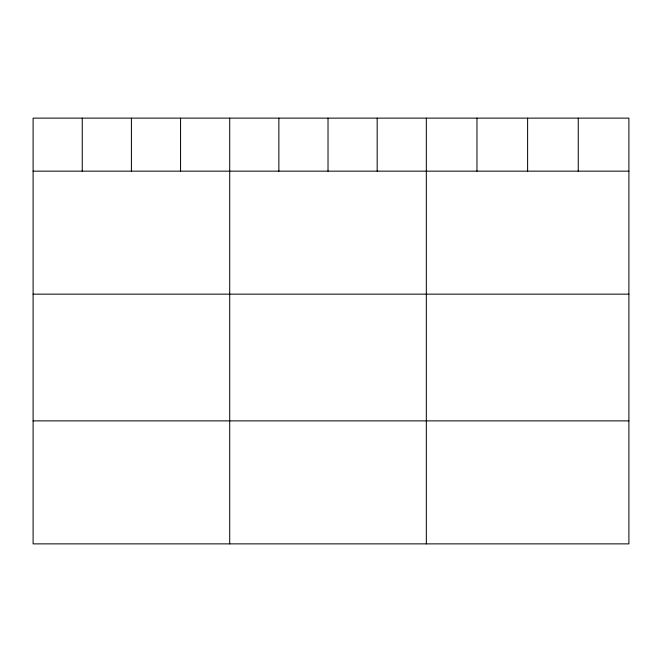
<?xml version="1.0" encoding="UTF-8"?>
<svg xmlns="http://www.w3.org/2000/svg" width="662" height="662" viewBox="0 0 662 662"><rect width="100%" height="100%" fill="white"/><g stroke="black" fill="none" stroke-linecap="round" stroke-linejoin="round"><path stroke-width="0.99" d="M628.9 171.152L628.9 543.874L33.1 543.874L33.1 118.126L628.9 118.126L628.9 171.152L33.1 171.152M33.1 294.151L628.9 294.151M33.1 420.875L628.9 420.875M578.257 118.126L578.257 171.152M527.614 118.126L527.614 171.152M476.971 118.126L476.971 171.152M426.328 118.126L426.328 543.874M377.175 118.126L377.175 171.152M328.021 118.126L328.021 171.152M278.868 118.126L278.868 171.152M229.714 118.126L229.714 543.874M180.56 118.126L180.56 171.152M131.407 118.126L131.407 171.152M82.254 118.126L82.254 171.152"/></g></svg>
